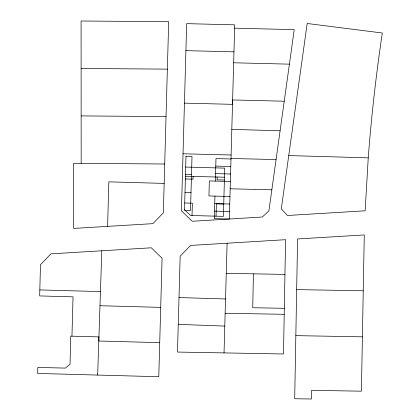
<?xml version="1.0" encoding="UTF-8"?>
<svg xmlns="http://www.w3.org/2000/svg" width="420" height="420" viewBox="0 0 420 420"><rect width="100%" height="100%" fill="white"/><g stroke="black" fill="none" stroke-linecap="round" stroke-linejoin="round"><path stroke-width="0.63" d="M295.838 335.632L297.581 238.964L364.276 234.943L361.399 391.193L311.635 390.29L311.483 399L294.698 398.738L295.838 335.632L362.376 336.835M253.402 273.83L252.746 307.734L284.319 308.306M284.209 314.312L283.495 353.981L177.482 352.06L180.159 256.205L190.607 245.422L285.569 239.694L284.209 314.312L225.141 313.262M159.737 342.662L98.805 341.008L98.942 336.898L70.754 336.147L70.035 364.282L65.352 368.099L37.81 367.437L37.653 373.443L158.776 376.719L162.078 258.242L151.3 247.795L50.904 253.859L40.483 264.673L39.669 295.932L73.038 296.835L71.957 336.179M107.604 226.38L108.833 181.844L164.162 183.409M234.633 28.177L294.226 29.647L268.9 210.887L262.295 217.014L192.229 221.277L181.429 210.845L186.669 23.641L234.728 24.843L232.502 104.339L184.453 103.136M192.029 215.518L192.371 203.191L184.684 202.981M193.106 176.437L193.032 179.177L185.346 178.962M214.946 196.103L214.326 218.615L229.336 219.03L232.622 99.95L284.225 101.215M215.36 181.094L215.98 158.576L230.99 158.991M216.048 216.174L216.384 203.852L223.739 204.052M217.124 177.035L217.046 179.834L224.401 180.038M224.033 352.91L227.099 243.222M97.661 375.065L101.808 250.787M368.245 157.852L365.148 210.798L287.385 215.497L281.3 208.871L307.188 23.494L382.347 33.012L381.995 35.207C375.974 75.91 371.343 116.818 368.245 157.852L288.745 155.568M81.118 68.45L167.359 69.137M81.144 115.899L166.036 116.587M164.708 164.01L73.668 163.285L73.7 228.417L152.922 223.65L163.343 212.84L168.688 21.719L81.086 21L81.175 163.349M226.254 273.352L284.939 274.402M296.667 289.595L363.206 290.798M185.913 50.642L233.977 51.844M233.667 62.774L289.406 64.155M183.036 153.799L231.095 154.996M230.995 158.482L276.071 159.563M185.419 176.243L224.48 177.219M230.155 188.785L271.845 189.803M39.821 289.926L100.448 291.58M99.976 305.723L160.708 307.377M215.77 166.084L230.78 166.499M185.672 167.055L224.726 168.131L223.398 216.379L190.543 215.476L184.501 209.638M215.565 173.586L230.575 174.001M185.504 174.263L191.51 174.431M230.37 181.508L209.354 180.925L208.94 195.935L229.955 196.518M185.01 192.276L191.011 192.439M214.741 203.606L229.751 204.02M214.531 211.113L229.541 211.528M231.803 129.381L280.093 130.793M179.004 297.554L225.545 298.967M178.259 324.371L224.784 326.083M185.997 156.251L184.511 210.289L190.517 210.452L192.003 156.418L185.997 156.251"/></g></svg>
